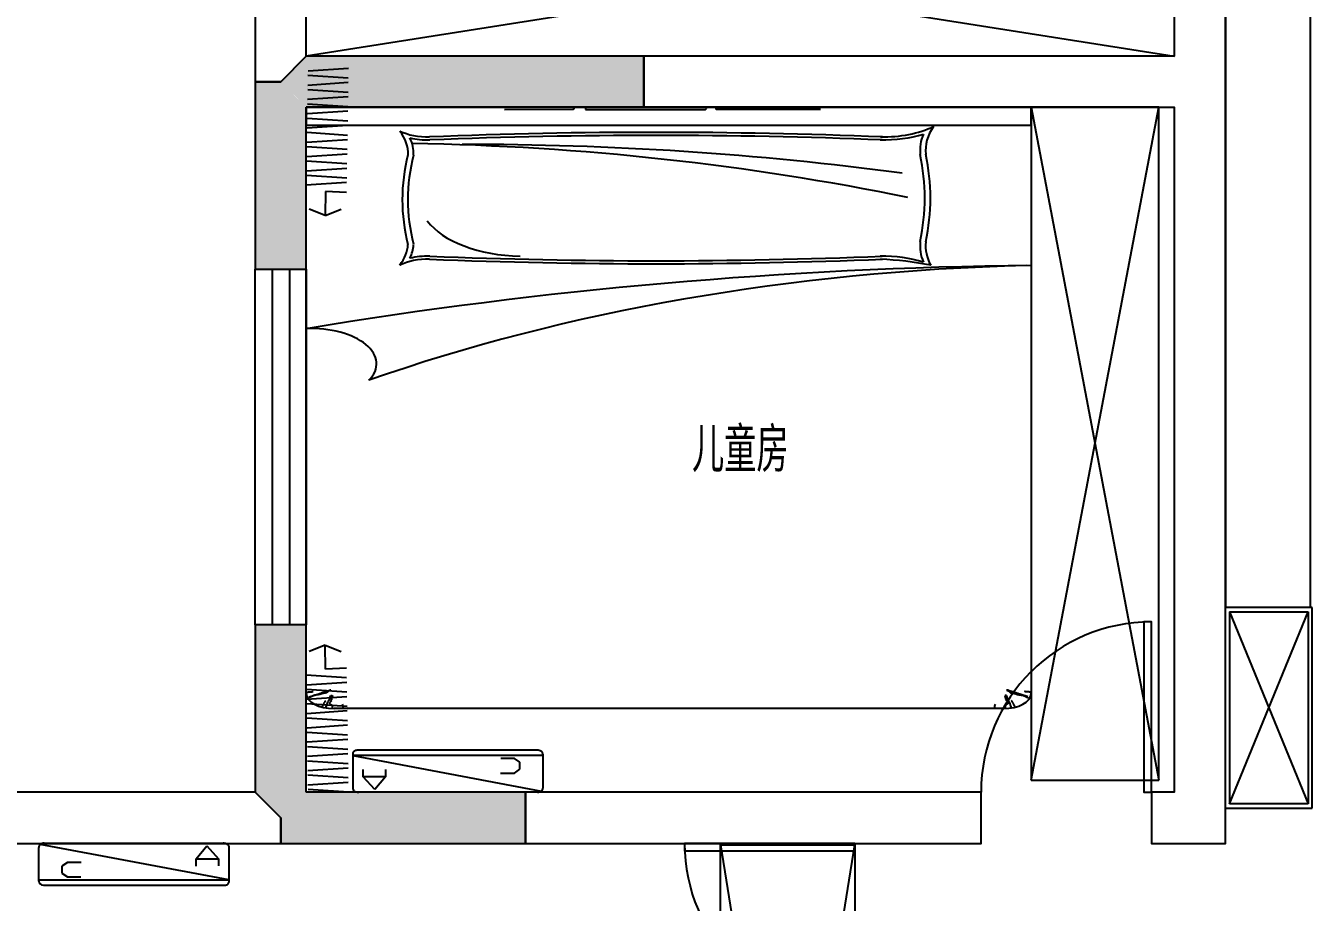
# Model space of a CAD drawing. Header units: millimetres. Extents: x 0 to 37570, y -10972 to 32224.
# Drawn here: x 5055 to 11098, y 21091 to 25208 of the extents above; entities that cross this region are included whole.
import ezdxf

# ---------------------------------------------------------------- set-up
doc = ezdxf.new("R2010")
doc.units = ezdxf.units.MM
doc.header["$LTSCALE"] = 10
doc.header["$MEASUREMENT"] = 0
doc.linetypes.add('ACAD_ISO07W100', pattern=[3, 0, -3])
for name, color, linetype in [('A1-建筑结构墙体', 255, 'BYLAYER'), ('A16-建筑墙体填充', 250, 'BYLAYER'), ('A2-建筑墙体', 255, 'BYLAYER'), ('E7-图例造型线', 30, 'BYLAYER'), ('P4-平面窗', 1, 'BYLAYER'), ('P7-平面门', 2, 'BYLAYER'), ('P9-平面文字', 2, 'BYLAYER')]:
    doc.layers.add(name, color=color, linetype=linetype)
doc.styles.get("Standard").update_dxf_attribs({"font": 'simplex.shx', "bigfont": 'gbcbig.shx'})

# ---------------------------------------------------------------- blocks, each defined once
blk = doc.blocks.new('电视2710351')
at = {"linetype": 'ACAD_ISO07W100'}
blk.add_wipeout([(-515, -43.4), (-515, -0.2), (-443, -0.2), (-407, -0.2), (-335, 43.4), (335, 43.4), (407, -0.2), (443, -0.2), (515, -0.2), (515, -43.4), (443, -43.4), (407, -43.4), (-407, -43.4), (-443, -43.4)], dxfattribs=at).dxf.layer = 'E7-图例造型线'
at = {"layer": 'E7-图例造型线'}
for points in [[(-407, -0.2), (-335, 43.4)], [(335, 43.4), (-335, 43.4)], [(-34.3, 16.5), (-7.5, 16.5)], [(-20.9, 16.5), (-20.9, -25.4)], [(-3.7, 16.7), (9.7, -25.4)], [(9.7, -25.4), (25.8, 16.5)], [(335, 43.4), (407, -0.2)], [(-515, -0.2), (515, -0.2)], [(-515, -43.4), (-515, -0.2)], [(515, -43.4), (-515, -43.4)], [(443, -0.2), (-443, -0.2)], [(407, -0.2), (-407, -0.2)], [(515, -0.2), (515, -43.4)]]:
    blk.add_lwpolyline(points, dxfattribs=at)
blk = doc.blocks.new('儿童床2710352')
at = {"linetype": 'ACAD_ISO07W100'}
blk.add_wipeout([(-650, 263.7), (-650, 940), (-650, 1000), (-428.9, 1000), (-22.6, 1000), (-22.6, 1000), (379.9, 1000), (383.7, 1000), (474.9, 1000), (650, 1000), (650, 940), (650, 474.1), (650, 473.8), (650, -950), (600, -1000), (450, -1000), (-600, -1000), (-650, -950)], dxfattribs=at).dxf.layer = 'E7-图例造型线'
at = {"layer": 'E7-图例造型线'}
for points in [[(650, 1000), (-650, 1000)], [(-650, 1000), (-650, 940)], [(650, 940), (650, 1000)], [(-650, 940), (650, 940)], [(-650, -950), (-650, 940)], [(-650, 940), (650, 940)], [(650, 940), (650, -950)], [(-648.8, -946.1), (-647.8, -945.4)], [(-647.8, -945.4), (-646.9, -945)], [(-646.9, -945), (-646.2, -944.6)], [(-646.2, -944.6), (-645.5, -944.5)], [(-645.5, -944.5), (-645, -944.4)], [(-645, -944.4), (-644.5, -944.3)], [(-644.5, -944.3), (-644, -944.3)], [(-644, -944.3), (-643.6, -944.3)], [(-643.6, -944.3), (-643.1, -944.3)], [(-643.1, -944.3), (-642.7, -944.3)], [(-642.7, -944.3), (-642.2, -944.3)], [(-642.2, -944.3), (-641.8, -944.2)], [(-641.8, -944.2), (-641.3, -944.2)], [(-641.3, -944.2), (-640.9, -944.1)], [(-640.9, -944.1), (-640.4, -943.9)], [(-640.4, -943.9), (-640, -943.8)], [(-640, -943.8), (-639.5, -943.6)], [(-639.5, -943.6), (-639.1, -943.4)], [(-639.1, -943.4), (-638.7, -943.2)], [(-638.7, -943.2), (-638.4, -943.1)], [(-638.4, -943.1), (-638.1, -942.9)], [(-638.1, -942.9), (-638, -942.8)], [(-638, -942.8), (-637.9, -942.8)], [(-620.3, -946.2), (-619.8, -945.8)], [(-619.8, -945.8), (-619.3, -945.5)], [(-619.3, -945.5), (-618.8, -945.2)], [(-618.8, -945.2), (-618.2, -944.9)], [(-618.2, -944.9), (-617.7, -944.6)], [(-617.7, -944.6), (-617.2, -944.3)], [(-617.2, -944.3), (-616.6, -944)], [(-616.6, -944), (-616.1, -943.7)], [(-616.1, -943.7), (-615.5, -943.4)], [(-615.5, -943.4), (-614.9, -943.1)], [(-614.9, -943.1), (-614.3, -942.8)], [(-614.3, -942.8), (-613.7, -942.5)], [(-613.7, -942.5), (-613.1, -942.2)], [(-613.1, -942.2), (-612.5, -941.9)], [(-612.4, -946), (-612.8, -946.6)], [(-612.5, -941.9), (-612, -941.5)], [(-612, -945.3), (-612.4, -946)], [(-612, -941.5), (-611.4, -941.2)], [(-611.6, -944.6), (-612, -945.3)], [(-611.2, -943.9), (-611.6, -944.6)], [(-611.4, -941.2), (-610.9, -940.9)], [(-610.8, -943.1), (-611.2, -943.9)], [(-610.9, -940.9), (-610.4, -940.5)], [(-610.4, -942.4), (-610.8, -943.1)], [(-610.4, -940.5), (-609.9, -940.1)], [(-609.9, -941.8), (-610.4, -942.4)], [(-609.9, -940.1), (-609.5, -939.8)], [(-609.4, -941.2), (-609.9, -941.8)], [(-609.5, -939.8), (-609.1, -939.4)], [(-608.9, -940.7), (-609.4, -941.2)], [(-609.1, -939.4), (-608.7, -939.1)], [(-608.3, -940.2), (-608.9, -940.7)], [(-608.7, -939.1), (-608.2, -938.8)], [(-607.8, -939.8), (-608.3, -940.2)], [(-608.2, -938.8), (-607.9, -938.5)], [(-607.9, -938.5), (-607.5, -938.3)], [(-607.3, -939.4), (-607.8, -939.8)], [(-607.5, -938.3), (-607.2, -938.2)], [(-606.9, -939.1), (-607.3, -939.4)], [(-607.2, -938.2), (-606.8, -938.1)], [(-606.5, -938.9), (-606.9, -939.1)], [(-606.8, -938.1), (-606.6, -938.1)], [(-606.6, -938.1), (-606.3, -938.1)], [(-606.2, -938.6), (-606.5, -938.9)], [(-606.3, -938.1), (-606.2, -938.2)], [(-606.2, -938.2), (-606.1, -938.3)], [(-606.1, -938.4), (-606.2, -938.6)], [(-606.1, -938.3), (-606.1, -938.4)], [(606.4, -938.1), (606.2, -938.2)], [(606.2, -938.2), (606.2, -938.3)], [(606.2, -938.3), (606.2, -938.4)], [(606.2, -938.4), (606.3, -938.6)], [(606.3, -938.6), (606.6, -938.9)], [(606.6, -938.1), (606.4, -938.1)], [(606.9, -938.1), (606.6, -938.1)], [(606.6, -938.9), (606.9, -939.1)], [(607.2, -938.2), (606.9, -938.1)], [(606.9, -939.1), (607.3, -939.4)], [(607.6, -938.3), (607.2, -938.2)], [(607.3, -939.4), (607.9, -939.8)], [(607.9, -938.5), (607.6, -938.3)], [(608.3, -938.8), (607.9, -938.5)], [(607.9, -939.8), (608.4, -940.2)], [(608.7, -939.1), (608.3, -938.8)], [(608.4, -940.2), (608.9, -940.7)], [(609.1, -939.4), (608.7, -939.1)], [(608.9, -940.7), (609.5, -941.2)], [(609.5, -939.8), (609.1, -939.4)], [(610, -940.1), (609.5, -939.8)], [(609.5, -941.2), (610, -941.8)], [(610.4, -940.5), (610, -940.1)], [(610, -941.8), (610.4, -942.4)], [(610.9, -940.9), (610.4, -940.5)], [(610.4, -942.4), (610.8, -943.1)], [(610.8, -943.1), (611.2, -943.9)], [(611.5, -941.2), (610.9, -940.9)], [(611.2, -943.9), (611.6, -944.6)], [(612, -941.5), (611.5, -941.2)], [(611.6, -944.6), (612, -945.3)], [(612.6, -941.9), (612, -941.5)], [(612, -945.3), (612.4, -946)], [(612.4, -946), (612.9, -946.6)], [(613.2, -942.2), (612.6, -941.9)], [(613.8, -942.5), (613.2, -942.2)], [(614.4, -942.8), (613.8, -942.5)], [(615, -943.1), (614.4, -942.8)], [(615.5, -943.4), (615, -943.1)], [(616.1, -943.7), (615.5, -943.4)], [(616.7, -944), (616.1, -943.7)], [(617.2, -944.3), (616.7, -944)], [(617.8, -944.6), (617.2, -944.3)], [(618.3, -944.9), (617.8, -944.6)], [(618.8, -945.2), (618.3, -944.9)], [(619.3, -945.5), (618.8, -945.2)], [(619.8, -945.8), (619.3, -945.5)], [(620.4, -946.2), (619.8, -945.8)], [(638.2, -942.9), (638, -942.8)], [(638, -942.8), (638, -942.8)], [(638.4, -943.1), (638.2, -942.9)], [(638.8, -943.2), (638.4, -943.1)], [(639.2, -943.4), (638.8, -943.2)], [(639.6, -943.6), (639.2, -943.4)], [(640, -943.8), (639.6, -943.6)], [(640.5, -943.9), (640, -943.8)], [(640.9, -944.1), (640.5, -943.9)], [(641.4, -944.2), (640.9, -944.1)], [(641.8, -944.2), (641.4, -944.2)], [(642.3, -944.3), (641.8, -944.2)], [(642.7, -944.3), (642.3, -944.3)], [(643.2, -944.3), (642.7, -944.3)], [(643.6, -944.3), (643.2, -944.3)], [(644.1, -944.3), (643.6, -944.3)], [(644.5, -944.3), (644.1, -944.3)], [(645, -944.4), (644.5, -944.3)], [(645.6, -944.5), (645, -944.4)], [(646.2, -944.6), (645.6, -944.5)], [(647, -945), (646.2, -944.6)], [(647.8, -945.4), (647, -945)], [(648.8, -946.1), (647.8, -945.4)], [(-650, -947), (-648.8, -946.1)], [(-644.5, -961), (-643.2, -960.1)], [(-643.8, -963.4), (-644.5, -964.2)], [(-643.1, -962.6), (-643.8, -963.4)], [(-643.2, -960.1), (-642.2, -959.3)], [(-642.5, -962), (-643.1, -962.6)], [(-641.9, -961.5), (-642.5, -962)], [(-642.2, -959.3), (-641.2, -958.7)], [(-641.4, -961), (-641.9, -961.5)], [(-640.9, -960.5), (-641.4, -961)], [(-641.2, -958.7), (-640.3, -958.2)], [(-640.5, -960.1), (-640.9, -960.5)], [(-640.1, -959.7), (-640.5, -960.1)], [(-640.3, -958.2), (-639.6, -957.7)], [(-639.7, -959.3), (-640.1, -959.7)], [(-639.3, -959), (-639.7, -959.3)], [(-639.6, -957.7), (-638.9, -957.4)], [(-639, -958.6), (-639.3, -959)], [(-638.6, -958.2), (-639, -958.6)], [(-638.9, -957.4), (-638.3, -957.1)], [(-638.3, -957.9), (-638.6, -958.2)], [(-638.3, -957.1), (-637.8, -956.8)], [(-638, -957.5), (-638.3, -957.9)], [(-637.6, -957.2), (-638, -957.5)], [(-637.8, -956.8), (-637.3, -956.5)], [(-637.3, -956.9), (-637.6, -957.2)], [(-637.3, -956.5), (-636.8, -956.3)], [(-636.9, -956.6), (-637.3, -956.9)], [(-636.6, -956.3), (-636.9, -956.6)], [(-636.8, -956.3), (-636.3, -956)], [(-636.2, -956), (-636.6, -956.3)], [(-636.3, -956), (-635.9, -955.7)], [(-635.7, -955.8), (-636.2, -956)], [(-635.9, -955.7), (-635.5, -955.5)], [(-635.2, -955.5), (-635.7, -955.8)], [(-635.5, -955.5), (-635, -955.2)], [(-634.7, -955.3), (-635.2, -955.5)], [(-635, -955.2), (-634.6, -955)], [(-634.1, -955.1), (-634.7, -955.3)], [(-634.6, -955), (-634.2, -954.7)], [(-634.2, -954.7), (-633.8, -954.4)], [(-633.4, -954.9), (-634.1, -955.1)], [(-633.8, -954.4), (-633.3, -954.1)], [(-632.7, -954.7), (-633.4, -954.9)], [(-633.3, -954.1), (-632.8, -953.9)], [(-632.8, -953.9), (-632.3, -953.5)], [(-631.8, -954.6), (-632.7, -954.7)], [(-632.3, -953.5), (-631.8, -953.2)], [(-631.8, -953.2), (-631.3, -952.9)], [(-630.9, -954.4), (-631.8, -954.6)], [(-631.3, -952.9), (-630.7, -952.5)], [(-630, -954.2), (-630.9, -954.4)], [(-630.7, -952.5), (-630.1, -952.2)], [(-630.1, -952.2), (-629.4, -951.8)], [(-629.1, -954), (-630, -954.2)], [(-629.4, -951.8), (-628.8, -951.4)], [(-628.1, -953.7), (-629.1, -954)], [(-628.8, -951.4), (-628, -951)], [(-627.2, -953.4), (-628.1, -953.7)], [(-628, -951), (-627.3, -950.5)], [(-627.3, -950.5), (-626.6, -950.1)], [(-626.2, -953.1), (-627.2, -953.4)], [(-626.6, -950.1), (-625.8, -949.7)], [(-625.3, -952.6), (-626.2, -953.1)], [(-625.8, -949.7), (-625.2, -949.2)], [(-624.4, -952.2), (-625.3, -952.6)], [(-625.2, -949.2), (-624.4, -948.8)], [(-624.4, -948.8), (-623.8, -948.4)], [(-623.6, -951.7), (-624.4, -952.2)], [(-623.8, -948.4), (-623.2, -948)], [(-622.8, -951.1), (-623.6, -951.7)], [(-623.2, -948), (-622.6, -947.6)], [(-621.9, -950.6), (-622.8, -951.1)], [(-622.6, -947.6), (-622, -947.2)], [(-622, -947.2), (-621.4, -946.9)], [(-621.1, -950.2), (-621.9, -950.6)], [(-621.4, -946.9), (-620.9, -946.5)], [(-620.3, -949.7), (-621.1, -950.2)], [(-620.9, -946.5), (-620.3, -946.2)], [(-619.4, -949.3), (-620.3, -949.7)], [(-618.6, -949), (-619.4, -949.3)], [(-617.8, -948.8), (-618.6, -949)], [(-616.9, -948.6), (-617.8, -948.8)], [(-616.2, -948.3), (-616.9, -948.6)], [(-615.4, -948.1), (-616.2, -948.3)], [(-614.7, -947.9), (-615.4, -948.1)], [(-614, -947.5), (-614.7, -947.9)], [(-613.4, -947.1), (-614, -947.5)], [(-612.8, -946.6), (-613.4, -947.1)], [(-608.7, -970.5), (-607.9, -967)], [(-607.9, -967), (-607, -962.4)], [(-607, -962.4), (-605.8, -956.5)], [(-605.8, -956.5), (-603.7, -955.9)], [(-603.9, -965.9), (-604.5, -969.9)], [(-602.7, -957.5), (-603.9, -965.9)], [(-603.7, -955.9), (-602.7, -957.5)], [(-602.7, -957.5), (-602.7, -957.5)], [(603.8, -955.9), (602.8, -957.5)], [(602.8, -957.5), (602.8, -957.5)], [(602.8, -957.5), (603.9, -965.9)], [(605.9, -956.5), (603.8, -955.9)], [(603.9, -965.9), (604.5, -969.9)], [(607, -962.4), (605.9, -956.5)], [(607.9, -967), (607, -962.4)], [(608.8, -970.5), (607.9, -967)], [(612.9, -946.6), (613.4, -947.1)], [(613.4, -947.1), (614, -947.5)], [(614, -947.5), (614.7, -947.9)], [(614.7, -947.9), (615.4, -948.1)], [(615.4, -948.1), (616.2, -948.3)], [(616.2, -948.3), (617, -948.6)], [(617, -948.6), (617.8, -948.8)], [(617.8, -948.8), (618.7, -949)], [(618.7, -949), (619.5, -949.3)], [(619.5, -949.3), (620.3, -949.7)], [(620.3, -949.7), (621.2, -950.2)], [(620.9, -946.5), (620.4, -946.2)], [(621.5, -946.9), (620.9, -946.5)], [(621.2, -950.2), (622, -950.6)], [(622, -947.2), (621.5, -946.9)], [(622.6, -947.6), (622, -947.2)], [(622, -950.6), (622.8, -951.1)], [(623.2, -948), (622.6, -947.6)], [(622.8, -951.1), (623.6, -951.7)], [(623.8, -948.4), (623.2, -948)], [(623.6, -951.7), (624.5, -952.2)], [(624.5, -948.8), (623.8, -948.4)], [(625.2, -949.2), (624.5, -948.8)], [(624.5, -952.2), (625.4, -952.6)], [(625.9, -949.7), (625.2, -949.2)], [(625.4, -952.6), (626.2, -953.1)], [(626.6, -950.1), (625.9, -949.7)], [(626.2, -953.1), (627.2, -953.4)], [(627.4, -950.5), (626.6, -950.1)], [(627.2, -953.4), (628.2, -953.7)], [(628.1, -951), (627.4, -950.5)], [(628.8, -951.4), (628.1, -951)], [(628.2, -953.7), (629.1, -954)], [(629.5, -951.8), (628.8, -951.4)], [(629.1, -954), (630.1, -954.2)], [(630.2, -952.2), (629.5, -951.8)], [(630.1, -954.2), (631, -954.4)], [(630.8, -952.5), (630.2, -952.2)], [(631.3, -952.9), (630.8, -952.5)], [(631, -954.4), (631.9, -954.6)], [(631.9, -953.2), (631.3, -952.9)], [(632.4, -953.5), (631.9, -953.2)], [(631.9, -954.6), (632.7, -954.7)], [(632.9, -953.9), (632.4, -953.5)], [(632.7, -954.7), (633.4, -954.9)], [(633.3, -954.1), (632.9, -953.9)], [(633.8, -954.4), (633.3, -954.1)], [(633.4, -954.9), (634.1, -955.1)], [(634.2, -954.7), (633.8, -954.4)], [(634.1, -955.1), (634.8, -955.3)], [(634.7, -955), (634.2, -954.7)], [(635.1, -955.2), (634.7, -955)], [(634.8, -955.3), (635.3, -955.5)], [(635.5, -955.5), (635.1, -955.2)], [(635.3, -955.5), (635.8, -955.8)], [(635.9, -955.7), (635.5, -955.5)], [(635.8, -955.8), (636.2, -956)], [(636.4, -956), (635.9, -955.7)], [(636.2, -956), (636.6, -956.3)], [(636.8, -956.3), (636.4, -956)], [(636.6, -956.3), (637, -956.6)], [(637.3, -956.5), (636.8, -956.3)], [(637, -956.6), (637.3, -956.9)], [(637.8, -956.8), (637.3, -956.5)], [(637.3, -956.9), (637.7, -957.2)], [(637.7, -957.2), (638, -957.5)], [(638.4, -957.1), (637.8, -956.8)], [(638, -957.5), (638.3, -957.9)], [(638.3, -957.9), (638.7, -958.2)], [(639, -957.4), (638.4, -957.1)], [(638.7, -958.2), (639, -958.6)], [(639.6, -957.7), (639, -957.4)], [(639, -958.6), (639.3, -959)], [(639.3, -959), (639.7, -959.3)], [(640.4, -958.2), (639.6, -957.7)], [(639.7, -959.3), (640.1, -959.7)], [(640.1, -959.7), (640.5, -960.1)], [(641.2, -958.7), (640.4, -958.2)], [(640.5, -960.1), (641, -960.5)], [(641, -960.5), (641.5, -961)], [(642.2, -959.3), (641.2, -958.7)], [(641.5, -961), (642, -961.5)], [(642, -961.5), (642.6, -962)], [(643.3, -960.1), (642.2, -959.3)], [(642.6, -962), (643.2, -962.6)], [(643.2, -962.6), (643.8, -963.4)], [(644.5, -961), (643.3, -960.1)], [(643.8, -963.4), (644.5, -964.2)], [(650, -947), (648.8, -946.1)], [(-621.2, -992.5), (-620.3, -990.5)], [(-620.3, -990.5), (-619.7, -988.7)], [(-619.7, -988.7), (-619.2, -987.1)], [(-619.2, -987.1), (-618.8, -985.7)], [(-618.8, -985.7), (-618.4, -984.4)], [(-618.4, -984.4), (-618.2, -983.3)], [(-618.2, -983.3), (-617.9, -982.2)], [(-617.9, -982.2), (-617.7, -981.2)], [(-617.7, -981.2), (-617.4, -980.2)], [(-617.4, -980.2), (-617.1, -979.2)], [(-617.1, -979.2), (-616.7, -978.2)], [(-616.7, -978.2), (-616.3, -977)], [(-616.3, -977), (-615.8, -975.7)], [(-615.8, -975.7), (-615.3, -974.2)], [(-615.3, -974.2), (-614.6, -972.5)], [(-614.2, -994), (-613.7, -991)], [(-613.7, -991), (-613.2, -988.5)], [(-613.2, -988.5), (-612.9, -986.6)], [(-612.9, -986.6), (-612.7, -985.1)], [(-612.7, -985.1), (-612.5, -984)], [(-612.5, -984), (-612.4, -983)], [(-612.4, -983), (-612.2, -982.3)], [(-612.2, -981.6), (-612.1, -980.9)], [(-612.2, -982.3), (-612.2, -981.6)], [(-612.1, -980.9), (-612, -980.3)], [(-612, -980.3), (-611.9, -979.7)], [(-611.9, -979.7), (-611.7, -979.2)], [(-611.7, -979.2), (-611.6, -978.6)], [(-611.6, -978.6), (-611.4, -978.1)], [(-611.4, -978.1), (-611.1, -977.5)], [(-611.1, -977.5), (-610.8, -976.9)], [(-610.8, -976.9), (-610.4, -976)], [(-610.4, -976), (-609.9, -974.8)], [(-609.9, -974.8), (-609.4, -973.1)], [(-609.4, -973.1), (-608.7, -970.5)], [(-605.3, -975.2), (-608.2, -980.9)], [(-608.2, -980.9), (-608.2, -983.6)], [(-608.2, -983.6), (-604.7, -986.9)], [(-604.5, -969.9), (-605.8, -971)], [(-605.8, -971), (-605.3, -975.2)], [(-604.7, -986.9), (-603.9, -989.9)], [(-603.9, -989.9), (-603.7, -991.5)], [(-603.7, -991.5), (-603.7, -999.9)], [(-585.7, -985.3), (-585.2, -987.1)], [(-585.2, -987.1), (-584.8, -989)], [(-584.8, -989), (-584.6, -990.8)], [(-584.6, -990.8), (-584.4, -992.6)], [(584.6, -990.8), (584.4, -992.6)], [(584.9, -989), (584.6, -990.8)], [(585.2, -987.1), (584.9, -989)], [(585.7, -985.3), (585.2, -987.1)], [(603.8, -991.5), (603.7, -999.9)], [(603.9, -989.9), (603.8, -991.5)], [(604.7, -986.9), (603.9, -989.9)], [(604.5, -969.9), (605.9, -971)], [(608.2, -983.6), (604.7, -986.9)], [(605.9, -971), (605.3, -975.2)], [(605.3, -975.2), (608.2, -980.9)], [(608.2, -980.9), (608.2, -983.6)], [(609.4, -973.1), (608.8, -970.5)], [(610, -974.8), (609.4, -973.1)], [(610.5, -976), (610, -974.8)], [(610.8, -976.9), (610.5, -976)], [(611.2, -977.5), (610.8, -976.9)], [(611.4, -978.1), (611.2, -977.5)], [(611.6, -978.6), (611.4, -978.1)], [(611.8, -979.2), (611.6, -978.6)], [(611.9, -979.7), (611.8, -979.2)], [(612, -980.3), (611.9, -979.7)], [(612.1, -980.9), (612, -980.3)], [(612.2, -981.6), (612.1, -980.9)], [(612.3, -982.3), (612.2, -981.6)], [(612.4, -983), (612.3, -982.3)], [(612.6, -984), (612.4, -983)], [(612.7, -985.1), (612.6, -984)], [(613, -986.6), (612.7, -985.1)], [(613.3, -988.5), (613, -986.6)], [(613.7, -991), (613.3, -988.5)], [(614.2, -994), (613.7, -991)], [(615.3, -974.2), (614.7, -972.5)], [(615.9, -975.7), (615.3, -974.2)], [(616.4, -977), (615.9, -975.7)], [(616.8, -978.2), (616.4, -977)], [(617.1, -979.2), (616.8, -978.2)], [(617.4, -980.2), (617.1, -979.2)], [(617.7, -981.2), (617.4, -980.2)], [(618, -982.2), (617.7, -981.2)], [(618.2, -983.3), (618, -982.2)], [(618.5, -984.4), (618.2, -983.3)], [(618.8, -985.7), (618.5, -984.4)], [(619.2, -987.1), (618.8, -985.7)], [(619.7, -988.7), (619.2, -987.1)], [(620.4, -990.5), (619.7, -988.7)], [(621.2, -992.5), (620.4, -990.5)], [(-622.2, -994.8), (-621.2, -992.5)], [(-614.8, -997.7), (-614.2, -994)], [(-603.7, -999.9), (-603.7, -998.3)], [(450, -1000), (-600, -1000)], [(-584.4, -992.6), (-584.3, -994.5)], [(-584.3, -994.5), (-584.2, -996.3)], [(-584.2, -996.3), (-584.2, -998.2)], [(-584.2, -998.2), (-584.2, -1000)], [(600, -1000), (450, -1000)], [(584.3, -994.5), (584.2, -996.3)], [(584.2, -996.3), (584.2, -998.2)], [(584.2, -998.2), (584.2, -1000)], [(584.4, -992.6), (584.3, -994.5)], [(603.7, -999.9), (603.7, -998.3)], [(614.9, -997.7), (614.2, -994)], [(622.2, -994.8), (621.2, -992.5)]]:
    blk.add_lwpolyline(points, dxfattribs=at)
for centre, radius, start, end in [((383.6, 1038.9), 137.6, -91.5416, -48.422), ((685.5, 857.2), 224.7, 159.4806, 183.4854), ((-431.3, 977.1), 75.8, -132.129, -88.2069), ((-659, 847.3), 191.6, -1.6149, 22.5929), ((-23, -4563.9), 5480.4, 85.7449, 94.2481), ((-23, -4564.1), 5470.5, 85.7461, 94.2467), ((383.6, 1038.8), 147.4, -91.5516, -60.1474), ((687.3, 857), 236.5, 166.8164, 183.4185), ((-660.8, 847.1), 203.3, -1.5431, 14.4709), ((-431.3, 977.1), 85.6, -112.431, -88.1964), ((-549.9, -1850.4), 2731.4, 68.9975, 88.1177), ((-364.8, -2379.7), 3256.2, 76.0723, 90.0966), ((614.6, 692.6), 1092.4, 172.1449, 187.8551), ((614.6, 692.6), 1082.4, 172.1448, 187.8552), ((-803.5, 698), 1262.9, -6.565, 6.565), ((-803.9, 698), 1273.4, -6.5625, 6.5625), ((-259, 691.8), 187.4, -158.1206, -92.2995), ((-659.6, 548.8), 192.1, -22.5621, -1.6288), ((-657.4, 548.4), 199.9, -14.5928, -1.5468), ((687.3, 539), 236.5, 176.5816, 193.1836), ((686.5, 538.9), 225.8, 176.5632, 196.5139), ((-431.3, 418.9), 75.8, 88.2069, 132.129), ((-431.3, 418.9), 85.6, 88.1964, 112.431), ((-23, 5959.9), 5480.4, -94.2481, -85.7449), ((-23, 5960), 5470.5, -94.2467, -85.7461), ((383.6, 357.2), 147.4, 60.1474, 91.5516), ((346.8, 130.3), 365.9, 70.3162, 84.7982), ((751, -4270.7), 4745.8, 91.2196, 107.1701), ((755.1, -1887.8), 2364.3, 92.7527, 123.1424), ((-641.1, 146.8), 117.2, -27.9219, 94.3483), ((-599.9, -950), 50, -179.9776, -90.0224), ((600, -950), 50, -89.9776, -0.0224)]:
    blk.add_arc(centre, radius, start, end, dxfattribs=at)
blk = doc.blocks.new('电视柜2710359')
at = {"linetype": 'ACAD_ISO07W100'}
blk.add_wipeout([(-1000, -200), (-1000, 200), (1000, 200), (1000, -200)], dxfattribs=at).dxf.layer = 'E7-图例造型线'
at = {"layer": 'E7-图例造型线'}
for points in [[(1000, 200), (-1000, 200)], [(-1000, 200), (-1000, -200)], [(1000, -200), (1000, 200)], [(-1000, -200), (1000, -200)]]:
    blk.add_lwpolyline(points, dxfattribs=at)
blk = doc.blocks.new('照片墙2710363')
at = {"layer": 'E7-图例造型线'}
for points in [[(-376, 4.5), (-672, 4.5)], [(186, 4.5), (-327, 4.5)], [(-327, 4.5), (-327, -4.5)], [(187, 3.5), (186, 4.5)], [(187, -0.5), (187, 3.5)], [(229, -4.5), (229, 4.5)], [(229, 4.5), (672, 4.5)], [(-672, -4.5), (-379, -4)], [(-327, -4.5), (183, -4.5)], [(183, -4.5), (187, -0.5)], [(672, -4.5), (229, -4.5)]]:
    blk.add_lwpolyline(points, dxfattribs=at)
blk.add_arc((-380.7, 1.4), 5.65, -72.3782, 33.4853, dxfattribs=at)
blk = doc.blocks.new('酒柜2710365')
at = {"linetype": 'ACAD_ISO07W100'}
blk.add_wipeout([(-454, -220), (-454, -200), (-454, 200), (-454, 220), (-434, 220), (434, 220), (454, 220), (454, 200), (454, -200), (454, -220), (434, -220), (-434, -220)], dxfattribs=at).dxf.layer = 'E7-图例造型线'
at = {"layer": 'E7-图例造型线'}
for points in [[(-454, 220), (-454, -220)], [(-454, 220), (454, 220)], [(434, 200), (-434, -200)], [(-434, 200), (434, -200)], [(-434, -200), (-434, 200)], [(434, 200), (-434, 200)], [(434, 200), (434, -200)], [(454, -220), (454, 220)], [(-454, -220), (454, -220)], [(434, -200), (-434, -200)]]:
    blk.add_lwpolyline(points, dxfattribs=at)
blk = doc.blocks.new('空调2710366')
at = {"linetype": 'ACAD_ISO07W100'}
blk.add_wipeout([(-400, -97.1), (-400, -90.1), (-400, 96.7), (-394.2, 113.7), (-381.2, 119.9), (306.7, 119.9), (380.5, 120), (400, 96.7), (400, -90.1), (400, -97.1), (381.8, -120.1), (-381.2, -120.1)], dxfattribs=at).dxf.layer = 'E7-图例造型线'
at = {"layer": 'E7-图例造型线'}
for points in [[(399.8, -90.1), (-394.2, 113.7)], [(-381.2, 119.9), (380.5, 120)], [(-400, -97.1), (-400, 96.7)], [(261.7, 31.8), (306.8, 105.8)], [(306.8, 105.8), (355.5, 31.8)], [(400, -97.1), (400, 96.7)], [(-280.1, 10.6), (-303.1, -11.2)], [(-222.1, 10.6), (-280.1, 10.6)], [(261.7, -10.3), (261.7, 31.8)], [(261.7, 31.8), (355.5, 31.8)], [(355.5, 31.8), (355.5, -9.9)], [(-303.1, -11.2), (-303.1, -52)], [(-303.1, -52), (-280.1, -72.6)], [(-400, -90.1), (400, -90.1)], [(-280.1, -72.6), (-223.2, -72.6)], [(-381.2, -120.1), (381.8, -120.1)]]:
    blk.add_lwpolyline(points, dxfattribs=at)
for centre, radius, start, end in [((-379.3, 99.1), 20.9, 84.7753, 186.5157), ((377.6, 97.6), 22.5, -5.0802, 97.4596), ((-377.4, -97.8), 22.6, 178.3447, 261.2204), ((379.9, -100), 20.2, -84.7732, 7.8933)]:
    blk.add_arc(centre, radius, start, end, dxfattribs=at)
blk = doc.blocks.new('空调2710367')
at = {"linetype": 'ACAD_ISO07W100'}
blk.add_wipeout([(-400, -97.1), (-400, -90.1), (-400, 96.7), (-394.2, 113.7), (-381.2, 119.9), (306.7, 119.9), (380.5, 120), (400, 96.7), (400, -90.1), (400, -97.1), (381.8, -120.1), (-381.2, -120.1)], dxfattribs=at).dxf.layer = 'E7-图例造型线'
at = {"layer": 'E7-图例造型线'}
for points in [[(399.8, -90.1), (-394.2, 113.7)], [(-381.2, 119.9), (380.5, 120)], [(-400, -97.1), (-400, 96.7)], [(261.7, 31.8), (306.8, 105.8)], [(306.8, 105.8), (355.5, 31.8)], [(400, -97.1), (400, 96.7)], [(-280.1, 10.6), (-303.1, -11.2)], [(-222.1, 10.6), (-280.1, 10.6)], [(261.7, -10.3), (261.7, 31.8)], [(261.7, 31.8), (355.5, 31.8)], [(355.5, 31.8), (355.5, -9.9)], [(-303.1, -11.2), (-303.1, -52)], [(-303.1, -52), (-280.1, -72.6)], [(-400, -90.1), (400, -90.1)], [(-280.1, -72.6), (-223.2, -72.6)], [(-381.2, -120.1), (381.8, -120.1)]]:
    blk.add_lwpolyline(points, dxfattribs=at)
for centre, radius, start, end in [((-379.3, 99.1), 20.9, 84.7753, 186.5157), ((377.6, 97.6), 22.5, -5.0802, 97.4596), ((-377.4, -97.8), 22.6, 178.3447, 261.2204), ((379.9, -100), 20.2, -84.7732, 7.8933)]:
    blk.add_arc(centre, radius, start, end, dxfattribs=at)
blk = doc.blocks.new('衣柜2710368')
at = {"linetype": 'ACAD_ISO07W100'}
blk.add_wipeout([(-1000, -300), (-1000, 300), (1000, 300), (1000, -300)], dxfattribs=at).dxf.layer = 'E7-图例造型线'
at = {"layer": 'E7-图例造型线'}
for points in [[(-1000, -300), (1000, 300)], [(1000, -300), (-1000, 300)], [(-1000, -300), (-1000, 300)], [(-1000, 300), (1000, 300)], [(1000, 300), (1000, -300)], [(1000, -300), (-1000, -300)]]:
    blk.add_lwpolyline(points, dxfattribs=at)
blk = doc.blocks.new('衣柜2710369')
at = {"linetype": 'ACAD_ISO07W100'}
blk.add_wipeout([(-1000, -300), (-1000, 300), (1000, 300), (1000, -300)], dxfattribs=at).dxf.layer = 'E7-图例造型线'
at = {"layer": 'E7-图例造型线'}
for points in [[(-1000, -300), (1000, 300)], [(1000, -300), (-1000, 300)], [(-1000, -300), (-1000, 300)], [(-1000, 300), (1000, 300)], [(1000, 300), (1000, -300)], [(1000, -300), (-1000, -300)]]:
    blk.add_lwpolyline(points, dxfattribs=at)
blk = doc.blocks.new('衣柜2710370')
at = {"linetype": 'ACAD_ISO07W100'}
blk.add_wipeout([(-1000, -300), (-1000, 300), (1000, 300), (1000, -300)], dxfattribs=at).dxf.layer = 'E7-图例造型线'
at = {"layer": 'E7-图例造型线'}
for points in [[(-1000, -300), (1000, 300)], [(1000, -300), (-1000, 300)], [(-1000, -300), (-1000, 300)], [(-1000, 300), (1000, 300)], [(1000, 300), (1000, -300)], [(1000, -300), (-1000, -300)]]:
    blk.add_lwpolyline(points, dxfattribs=at)
blk = doc.blocks.new('窗帘2710372')
at = {"layer": 'E7-图例造型线'}
for points in [[(-1292.9, -18.5), (-1283.4, 16.9)], [(-1257.7, -18.3), (-1267.5, 17)], [(-1241.9, -18.3), (-1232.3, 17.1)], [(-1206.7, -18.2), (-1216.5, 17.2)], [(-1190.9, -18.1), (-1181.4, 17.3)], [(-1155.7, -18), (-1165.5, 17.4)], [(-1139.8, -17.9), (-1130.3, 17.5)], [(-1104.6, -17.8), (-1114.4, 17.6)], [(-1088.8, -17.7), (-1079.3, 17.7)], [(-1053.6, -17.6), (-1063.4, 17.8)], [(-1037.7, -17.5), (-1028.2, 17.9)], [(-1002.6, -17.4), (-1012.3, 18)], [(-986.8, -17.3), (-977.2, 18.1)], [(-951.6, -17.2), (-961.4, 18.2)], [(-935.7, -17.1), (-926.2, 18.3)], [(-900.5, -17), (-910.3, 18.3)], [(-884.7, -16.9), (-875.2, 18.5)], [(-767.5, 1.9), (-790, 15.8)], [(767.5, 1.9), (790, 15.8)], [(884.7, -16.9), (875.2, 18.5)], [(900.5, -17), (910.3, 18.3)], [(935.7, -17.1), (926.2, 18.3)], [(951.6, -17.2), (961.4, 18.2)], [(986.8, -17.3), (977.2, 18.1)], [(1002.6, -17.4), (1012.3, 18)], [(1037.7, -17.5), (1028.2, 17.9)], [(1053.6, -17.6), (1063.4, 17.8)], [(1088.8, -17.7), (1079.3, 17.7)], [(1104.6, -17.8), (1114.4, 17.6)], [(1139.8, -17.9), (1130.3, 17.5)], [(1155.7, -18), (1165.5, 17.4)], [(1190.9, -18.1), (1181.4, 17.3)], [(1206.7, -18.2), (1216.5, 17.2)], [(1241.9, -18.3), (1232.3, 17.1)], [(1257.7, -18.3), (1267.5, 17)], [(1292.9, -18.5), (1283.4, 16.9)], [(-853.4, 1.6), (-767.5, 1.9)], [(-849.5, -16.8), (-853.4, 1.6)], [(-767.5, 1.9), (-789.9, -12.1)], [(767.5, 1.9), (789.9, -12.1)], [(853.4, 1.6), (767.5, 1.9)], [(849.5, -16.8), (853.4, 1.6)]]:
    blk.add_lwpolyline(points, dxfattribs=at)

msp = doc.modelspace()

# ---------------------------------------------------------------- linework, layer by layer
at = {"layer": 'A2-建筑墙体'}
for points in [[(10450.20508, 24824.74414), (10450.20508, 24824.74219), (10450.20508, 24824.74219), (10450.20605, 21607.42578), (10450.20508, 21607.42383), (10450.20508, 21607.42383), (10450.20508, 21607.42383)], [(9190.20508, 21367.42383), (9190.20605, 21367.42383), (9542.5293, 21367.42383), (9542.5293, 21607.42383), (9070.20508, 21607.42383), (9070.20508, 21607.42383)]]:
    msp.add_lwpolyline(points, dxfattribs=at)
at = {"layer": 'P4-平面窗'}
for p, q in [((6211.97705, 24063.9668), (6211.97705, 22393.69727)), ((6293.57715, 24063.9668), (6293.57715, 22393.69727))]:
    msp.add_line(p, q, dxfattribs=at)

# ---------------------------------------------------------------- block references
at = {"layer": 'E7-图例造型线'}
for name, p, xscale, yscale, rotation in [('衣柜2710370', (8411.27734, 25386.66992), 2.038500070571899, 1.073089957237243, 180.000015258789), ('电视2710351', (10721.60938, 23871.32422), 1.134902834892272, 0.7236309051513672, 90), ('空调2710366', (7037.51514, 21706.38477), 1.116330027580261, 0.8195171356201171, 180.000015258789), ('衣柜2710369', (8634.03027, 19393.19922), 1.967769265174865, 1.053916573524474, 270)]:
    msp.add_blockref(name, p, dxfattribs=dict(at, xscale=xscale, yscale=yscale, rotation=rotation))
for name, p, xscale, yscale in [('儿童床2710352', (8075.08203, 23412.48828), 2.618867874145508, 1.412255048751831), ('空调2710367', (5563.53516, 21269.46289), 1.116330027580261, 0.8195171356201171)]:
    msp.add_blockref(name, p, dxfattribs=dict(at, xscale=xscale, yscale=yscale))

# ---------------------------------------------------------------- next in the draw order: hatches: boundary and pattern name
at = {"layer": 'A16-建筑墙体填充'}
for points in [[(7958.02734, 25064.74219), (6372.77832, 25064.74219), (6252.77832, 24944.74219), (6372.77832, 24824.74219), (7958.02734, 24824.74219)], [(6372.77686, 24063.9668), (6372.77686, 24824.74219), (6252.77588, 24944.74219), (6132.77686, 24944.74219), (6132.77686, 24063.96484)], [(6372.77686, 21607.42578), (6372.77686, 22393.69727), (6132.77686, 22393.69922), (6132.77686, 21607.42578), (6252.77686, 21487.42578)], [(7401.93799, 21607.42383), (6372.77832, 21607.42383), (6252.77686, 21487.42383), (6252.77686, 21367.42383), (7401.93799, 21367.42383)]]:
    msp.add_hatch(color=256, dxfattribs=at).paths.add_polyline_path(points)

# ---------------------------------------------------------------- next in the draw order: linework, layer by layer
at = {"layer": 'A1-建筑结构墙体'}
for points in [[(6372.77686, 24824.74414), (6372.77832, 24824.74219), (7958.02734, 24824.74219), (7958.02734, 25064.74219), (6372.77832, 25064.74219), (6252.77686, 24944.74414)], [(6252.77686, 24944.74414), (6132.77686, 24944.74219), (6132.77686, 24063.96484), (6372.77686, 24063.9668), (6372.77686, 24824.74219), (6372.77686, 24824.74414)], [(6372.77686, 21607.42383), (6372.77686, 21607.42578), (6372.77686, 22393.69727), (6132.77686, 22393.69922), (6132.77686, 21607.42578), (6252.77686, 21487.42383)], [(6252.77686, 21487.42383), (6252.77686, 21367.42383), (7401.93799, 21367.42383), (7401.93799, 21607.42383), (6372.77832, 21607.42383), (6372.77686, 21607.42383)]]:
    msp.add_lwpolyline(points, dxfattribs=at)
at = {"layer": 'A2-建筑墙体'}
for points in [[(6132.77686, 28818.56836), (6132.8999, 28818.44336), (6132.77686, 28818.39258), (6132.77686, 24944.74219), (6252.77588, 24944.74219), (6372.77686, 25064.74414), (6372.77686, 28578.56641), (6372.77686, 28578.56836)], [(4994.03027, 21367.42383), (4994.03125, 21367.42383), (6252.77686, 21367.42383), (6252.77686, 21487.42383), (6132.77588, 21607.42383), (4754.20508, 21607.42383), (4754.1543, 21607.30078), (4754.03027, 21607.42383)], [(9070.20508, 21607.42383), (9070.20508, 21607.42383), (7401.93799, 21607.42383), (7401.93799, 21367.42383), (8950.2041, 21367.42383), (8950.20508, 21367.42383)], [(8950.20508, 21367.42383), (8950.3291, 21367.54688), (8950.37988, 21367.42383), (9190.03027, 21367.42383), (9190.08105, 21367.54688), (9190.20508, 21367.42383)]]:
    msp.add_lwpolyline(points, dxfattribs=at)
at = {"layer": 'P4-平面窗'}
msp.add_lwpolyline([(6372.77686, 24063.9668), (6372.77686, 22393.69727), (6132.77686, 22393.69727), (6132.77686, 24063.9668), (6372.77686, 24063.9668)], dxfattribs=at)
at = {"layer": 'P7-平面门', "color": 2}
msp.add_lwpolyline([(8950.20508, 21367.42383), (8150.20508, 21367.42383), (8150.20508, 21332.42383), (8950.20508, 21332.42383), (8950.20508, 21367.42383)], dxfattribs=at)
at = {"layer": 'P7-平面门', "color": 1}
msp.add_arc((8950.20508, 21367.42383), 800, -180, -90, dxfattribs=at)

# ---------------------------------------------------------------- next in the draw order: block references
at = {"layer": 'E7-图例造型线'}
for name, p, xscale, rotation in [('电视柜2710359', (10890.20508, 24067.42578), 1.591904997825622, 90), ('衣柜2710368', (10077.3877, 23244.74414), -1.580000042915344, 270)]:
    msp.add_blockref(name, p, dxfattribs=dict(at, xscale=xscale, rotation=rotation))
at = {"layer": 'E7-图例造型线', "xscale": 1.314833998680114, "yscale": 5.363909244537353, "rotation": 90}
msp.add_blockref('窗帘2710372', (6471.90137, 23307.42383), dxfattribs=at)
at = {"layer": 'E7-图例造型线', "xscale": 1.104605674743652, "yscale": 1.111133337020874}
msp.add_blockref('照片墙2710363', (8045.68066, 24819.74414), dxfattribs=at)

# ---------------------------------------------------------------- next in the draw order: texts
at = {"layer": 'P9-平面文字', "insert": (8411.49121, 23216.08398), "char_height": 210, "attachment_point": 5}
msp.add_mtext('儿童房', dxfattribs=at)

# ---------------------------------------------------------------- next in the draw order: linework, layer by layer
at = {"layer": 'A2-建筑墙体'}
for points in [[(10690.20508, 24944.74414), (10690.2041, 24944.74219), (10690.2041, 27694.77734), (10450.20508, 27694.7793), (10450.20508, 25064.74414), (10450.20508, 25064.74414)], [(10450.20508, 25064.74414), (10450.2041, 25064.74219), (7958.02734, 25064.74219), (7958.02734, 24824.74219), (10450.2041, 24824.74219), (10450.20508, 24824.74414)]]:
    msp.add_lwpolyline(points, dxfattribs=at)
at = {"layer": 'P7-平面门', "color": 2}
msp.add_lwpolyline([(10342.52832, 21607.42383), (10342.52832, 22407.42383), (10307.52832, 22407.42383), (10307.52832, 21607.42383), (10342.52832, 21607.42383)], dxfattribs=at)
at = {"layer": 'P7-平面门', "color": 1}
msp.add_arc((10342.52832, 21607.42383), 800, 90, 180, dxfattribs=at)

# ---------------------------------------------------------------- next in the draw order: block references
at = {"layer": 'E7-图例造型线', "xscale": 1.037990093231201, "yscale": 0.9272727370262145, "rotation": 90}
msp.add_blockref('酒柜2710365', (10894.20508, 22004.27344), dxfattribs=at)

# ---------------------------------------------------------------- next in the draw order: linework, layer by layer
at = {"layer": 'A2-建筑墙体'}
for points in [[(10690.20508, 21367.42383), (10690.20508, 21367.42383), (10690.20508, 21367.42383), (10690.08203, 21367.54883), (10690.20508, 21367.59961), (10690.2041, 24944.74219), (10690.2041, 24944.74219), (10690.20508, 24944.74414)], [(10450.20508, 21607.42383), (10450.20508, 21607.42383), (10342.5293, 21607.42383), (10342.5293, 21367.42383), (10690.03027, 21367.42383), (10690.08105, 21367.54688), (10690.20508, 21367.42383)]]:
    msp.add_lwpolyline(points, dxfattribs=at)

doc.saveas('drawing.dxf')
